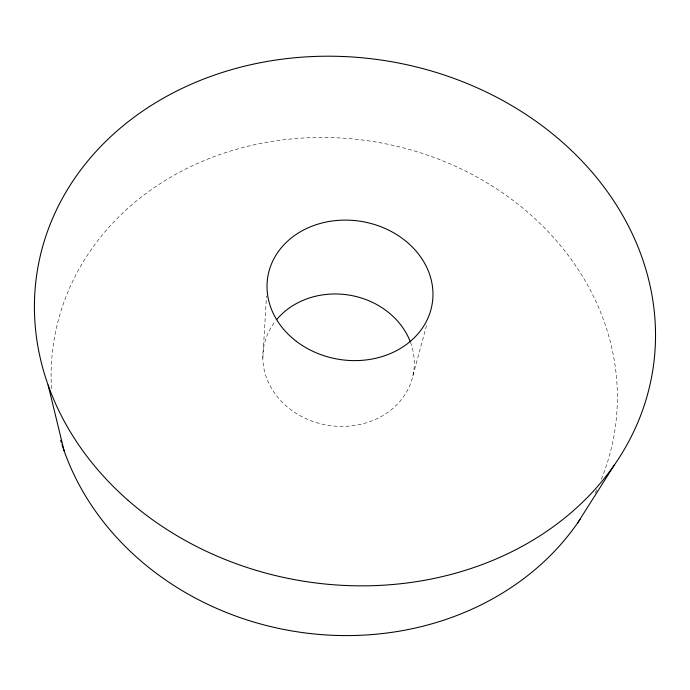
<?xml version="1.0" encoding="UTF-8"?>
<svg xmlns="http://www.w3.org/2000/svg" width="690" height="690" viewBox="0 0 690 690"><rect width="100%" height="100%" fill="white"/><g stroke="black" fill="none" stroke-linecap="round" stroke-linejoin="round"><path stroke-width="0.52" stroke-dasharray="3.45 2.59" d="M262.821 358.024L266.521 295.967M412.974 375.464L427.17 323.187M410.498 342.352A75.986 65.955 9.3 0 1 328.457 425.368A75.986 65.955 9.3 0 1 275.422 321.135M51.483 388.634A284.021 248.055 9.3 0 1 375.11 141.864A284.021 248.055 9.3 0 1 601.042 479.999M596.712 489.857A284.021 248.055 9.3 0 1 594.832 493.764"/><path stroke-width="1.03" d="M577.634 522.934L614.281 465.086M48.102 385.046L64.058 450.665M276.733 319.522A75.986 65.955 9.3 0 1 349.235 295.113A75.986 65.955 9.3 0 1 410.136 341.395M580.1 519.311A284.021 248.055 9.3 0 1 300.21 632.256A284.021 248.055 9.3 0 1 61.979 444.455M61.315 442.376A284.021 248.055 9.3 0 1 60.677 440.289M296.329 341.3A83.292 69.862 9.3 0 0 431.63 306.783A83.292 69.862 9.3 0 0 322.014 222.999A83.292 69.862 9.3 0 0 296.329 341.3M128.15 500.397A311.725 263.451 9.3 0 0 645.935 400.062A311.725 263.451 9.3 0 0 260.82 62.617A311.725 263.451 9.3 0 0 128.15 500.397"/></g></svg>
